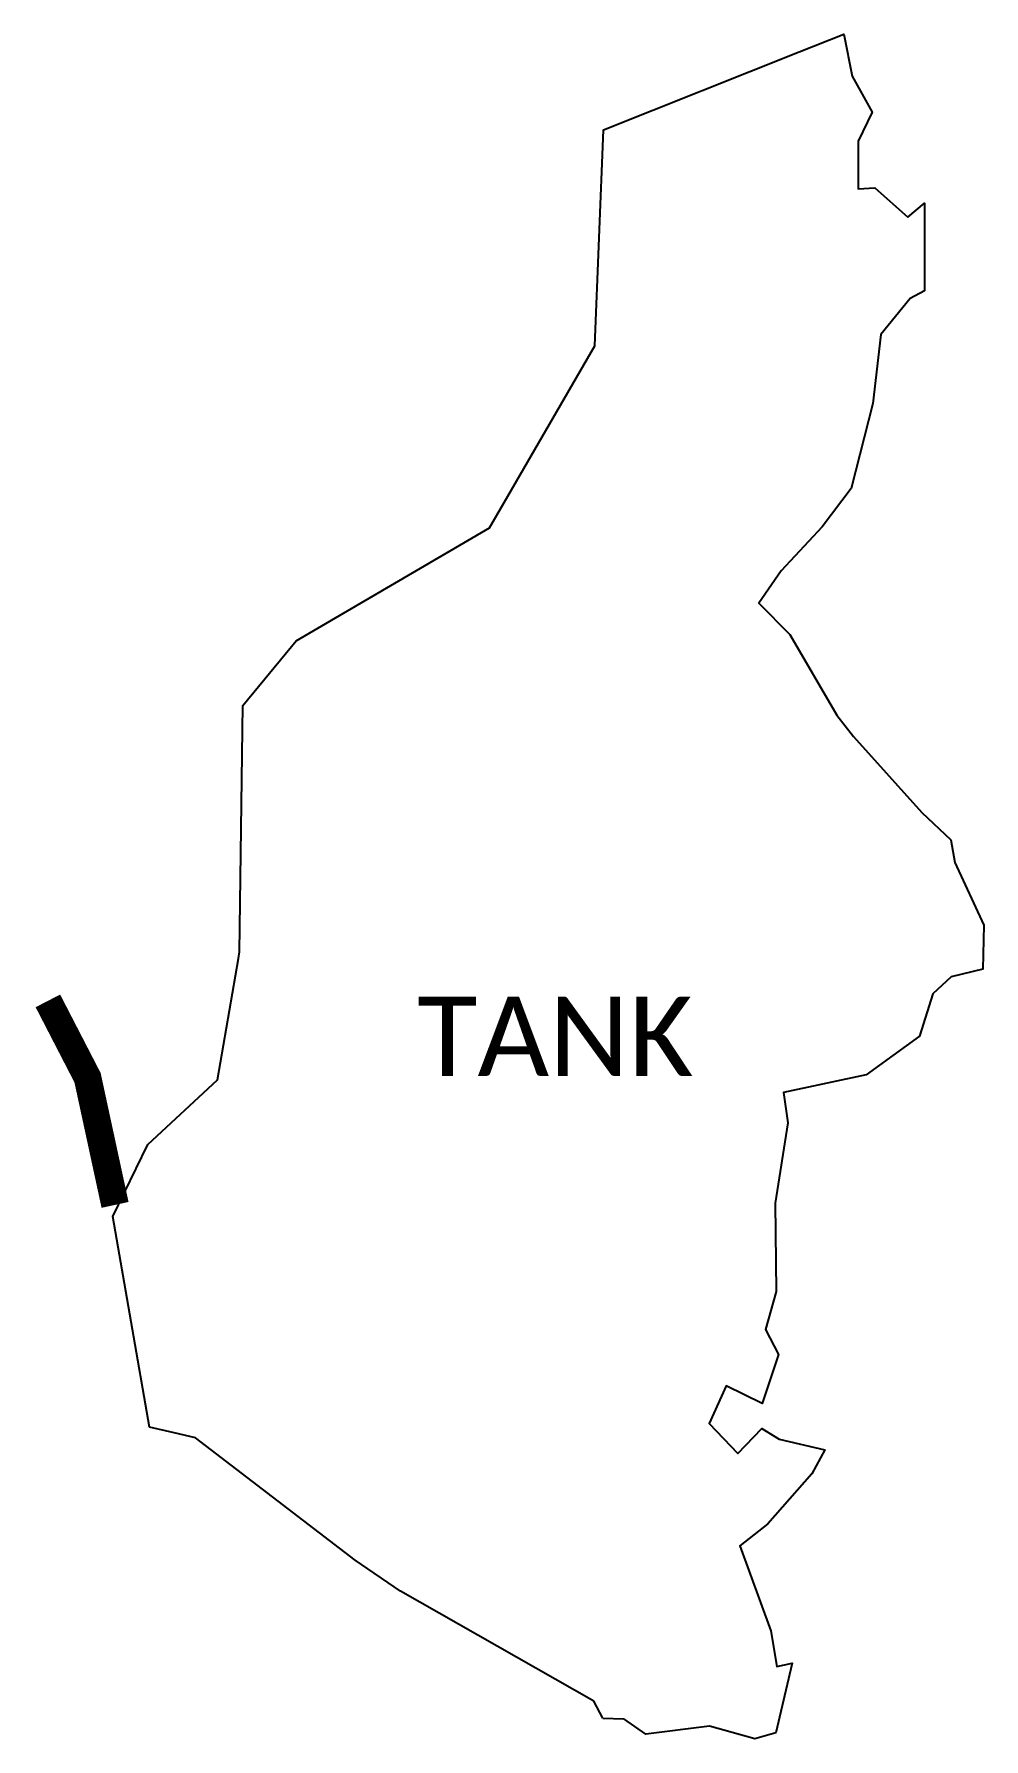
# Model space of a CAD drawing. Header units: metres. Extents: x 355722 to 357442, y 1745371 to 1748458.
import ezdxf

# ---------------------------------------------------------------- set-up
doc = ezdxf.new("R2010")
doc.units = ezdxf.units.M
doc.header["$MEASUREMENT"] = 0
for name, color, linetype in [('UNPROTECTED DUE TO CREEK', 150, 'Continuous'), ('VILLAGE BOUNDRY', 3, 'Continuous'), ('VILLAGE NAME', 250, 'Continuous')]:
    doc.layers.add(name, color=color, linetype=linetype)
doc.styles.get("Standard").update_dxf_attribs({"font": 'arial.ttf'})

msp = doc.modelspace()

# ---------------------------------------------------------------- linework, layer by layer
at = {"layer": 'UNPROTECTED DUE TO CREEK', "const_width": 50, "flags": 128}
msp.add_lwpolyline([(355746.8, 1746707.4), (355818.6, 1746568.3), (355868.4, 1746338)], dxfattribs=at)
at = {"layer": 'VILLAGE BOUNDRY'}
msp.add_lwpolyline([(356751.8, 1745408.5), (356789.4, 1745407.6)], dxfattribs=at)
for points in [[(356751.8, 1745408.5, 0), (356735.3, 1745439.5, 0), (356385, 1745638.8, 0), (356303.1, 1745694.7, 0), (356014.3, 1745916.4, 0), (355975.7, 1745925.2, 0), (355930.8, 1745935.6, 0), (355864.5, 1746316.8, 0), (355927.5, 1746447.1, 0), (356053.9, 1746564.4, 0), (356091.9, 1746783.9, 0), (356094, 1746796.2, 0), (356099.5, 1747242.1, 0), (356196.2, 1747359, 0), (356546.3, 1747564, 0), (356736.9, 1747893.6, 0), (356752.8, 1748284.6, 0), (357106.9, 1748425.5, 0), (357187.9, 1748457.7, 0), (357203.3, 1748381.8, 0), (357239.2, 1748316.1, 0), (357213.9, 1748264.1, 0), (357213.8, 1748177.7, 0), (357244, 1748179.3, 0), (357303.8, 1748126.3, 0), (357333.8, 1748151.6, 0), (357333.8, 1747992.6, 0), (357307.9, 1747979, 0), (357255.2, 1747913.7, 0), (357240.7, 1747788.8, 0), (357201, 1747634.9, 0), (357148.7, 1747565.7, 0), (357074.2, 1747486.2, 0), (357034, 1747427.2, 0), (357090.3, 1747370.7, 0), (357175, 1747224.8, 0), (357205.2, 1747186, 0), (357329.3, 1747048.4, 0), (357381.6, 1746998.7, 0), (357389.2, 1746958, 0), (357441.6, 1746844.3, 0)], [(357441.6, 1746844.3, 0), (357439.7, 1746764.8, 0), (357382.4, 1746751.1, 0), (357349.3, 1746720.2, 0), (357325.2, 1746643.6, 0), (357228.1, 1746573.2, 0), (357078.6, 1746541.5, 0), (357086.7, 1746486.5, 0), (357063.4, 1746341.3, 0), (357065.4, 1746181.1, 0), (357045.9, 1746112.2, 0), (357069.7, 1746067, 0), (357040.3, 1745978.2, 0), (356974.8, 1746010.3, 0), (356944.3, 1745942.5, 0), (356995.9, 1745888, 0), (357039.4, 1745933.2, 0), (357070.7, 1745913.7, 0), (357153.7, 1745894.7, 0), (357130.1, 1745851.2, 0), (357050.3, 1745760.6, 0), (356999.8, 1745720.7, 0), (357055.9, 1745567, 0), (357066.9, 1745502.6, 0), (357094.5, 1745508.4, 0), (357064.8, 1745382.3, 0), (357026.7, 1745371.2, 0), (356945, 1745394.4, 0), (356829.7, 1745380, 0), (356789.4, 1745407.6, 0)]]:
    msp.add_polyline3d(points, dxfattribs=at)

# ---------------------------------------------------------------- texts
at = {"layer": 'VILLAGE NAME', "insert": (356415.6, 1746715.3), "char_height": 143.7, "attachment_point": 1, "rotation": 359.9793}
msp.add_mtext_dynamic_manual_height_columns('{\\fCalibri|b0|i0|c0|p34;TANK}', width=1418, gutter_width=718.5, heights=[0], dxfattribs=at)

doc.saveas('drawing.dxf')
